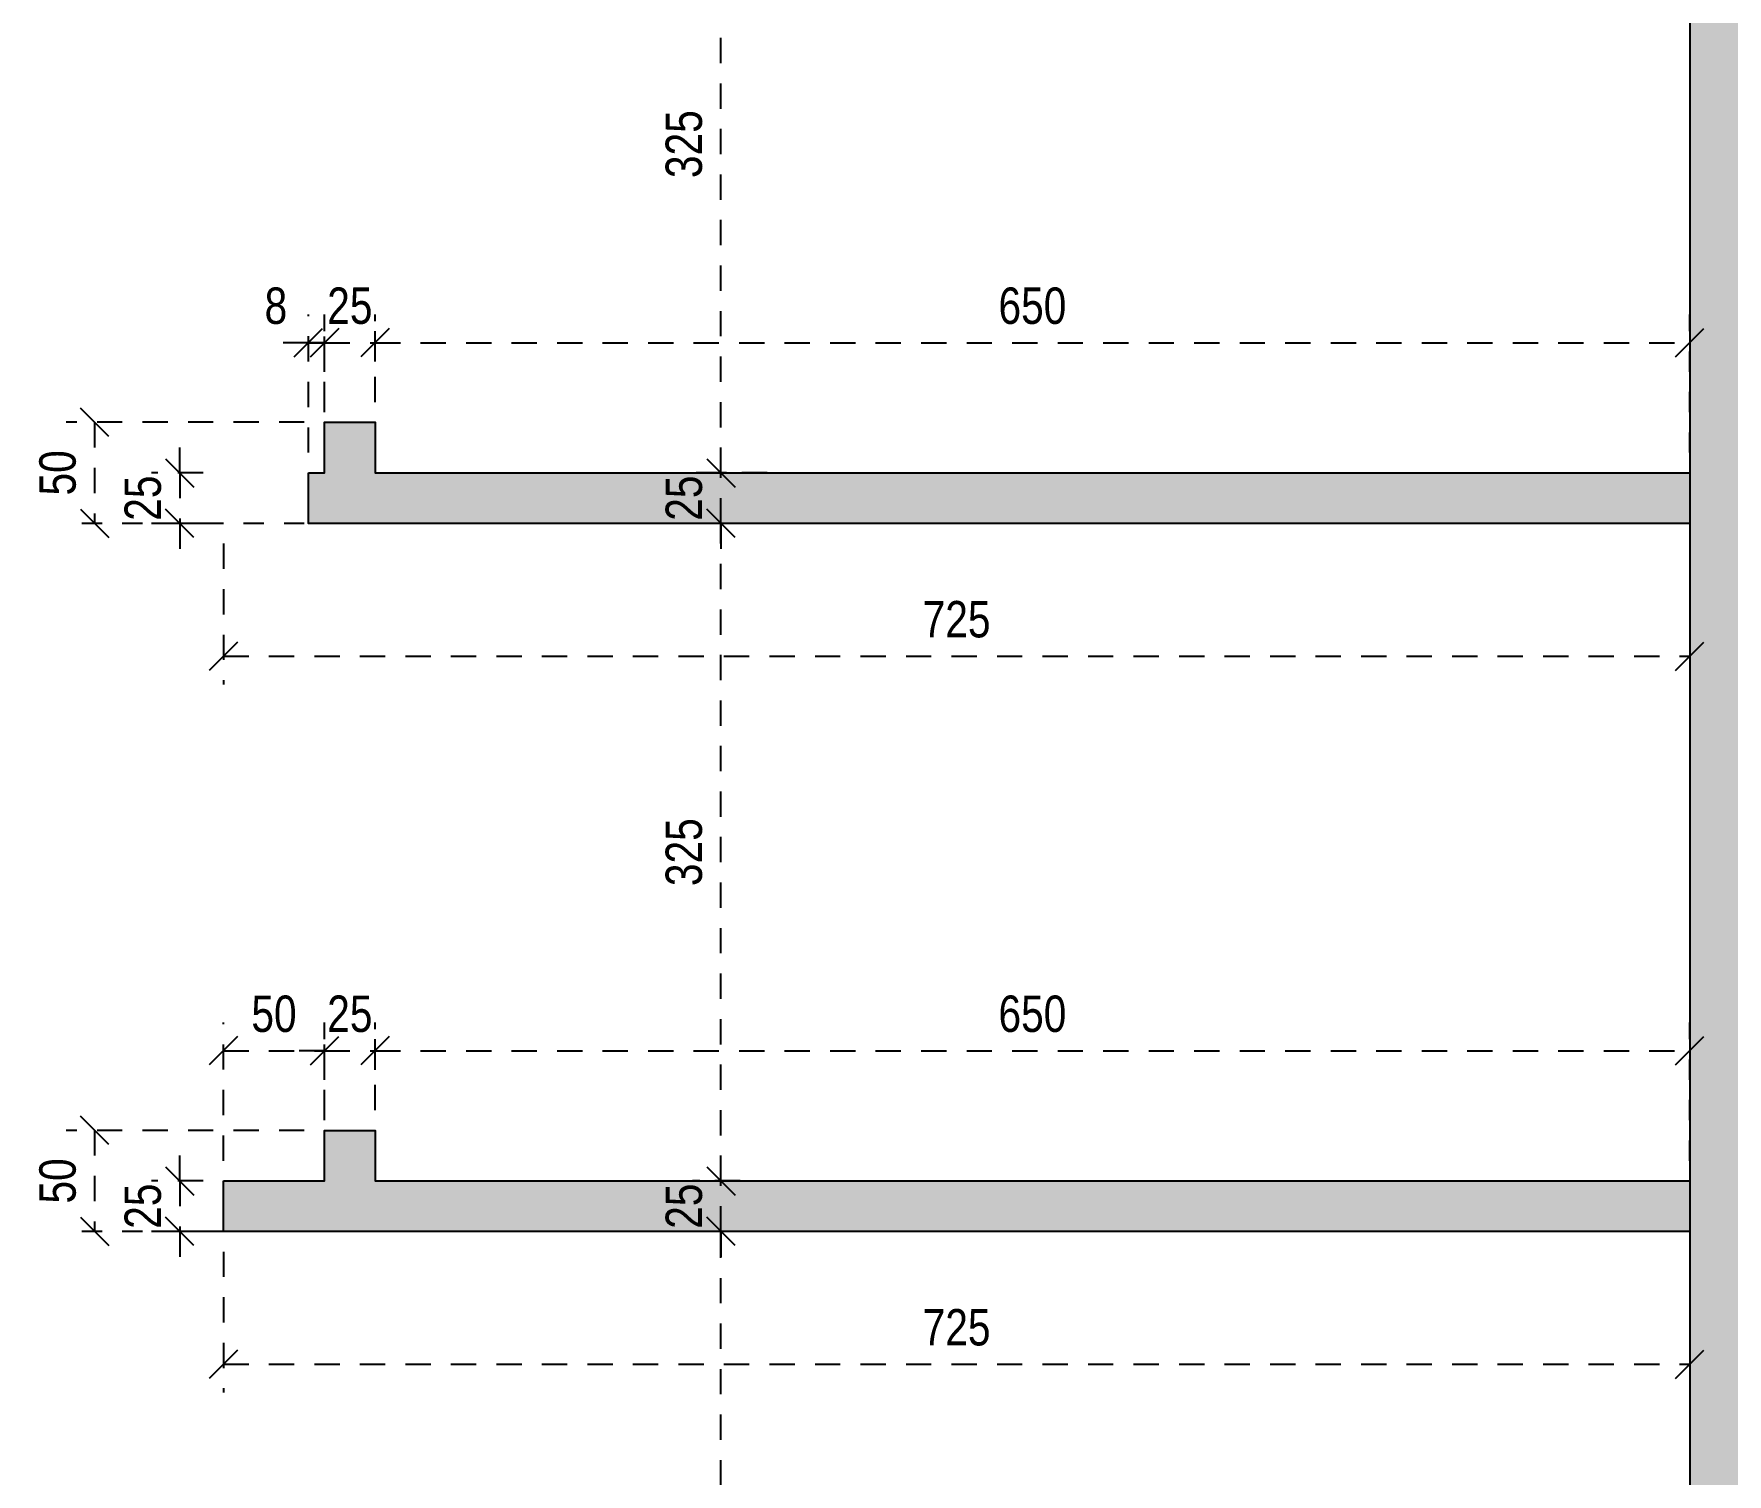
# Model space of a CAD drawing. Header units: millimetres. Extents: x -2171 to 1563, y -1758 to -1505.
# Drawn here: x 947.32 to 955.69, y -1619.49 to -1612.37 of the extents above; entities that cross this region are included whole.
import ezdxf

# ---------------------------------------------------------------- set-up
doc = ezdxf.new("R2010")
doc.units = ezdxf.units.MM
doc.header["$PDMODE"] = 32
for name, pattern in [('DASHED2', [0.375, 0.25, -0.125]), ('HIDDEN', [0.375, 0.25, -0.125]), ('HIDDEN2', [0.1875, 0.125, -0.0625])]:
    doc.linetypes.add(name, pattern=pattern)
doc.layers.get('Defpoints').update_dxf_attribs({"color": 6})
for name, color, linetype in [('AM_5', 7, 'Continuous'), ('Sect_Fill', 7, 'Continuous'), ('Sect_Line_Bold', 7, 'Continuous')]:
    doc.layers.add(name, color=color, linetype=linetype)
doc.styles.add('1-100', font='arial.ttf', dxfattribs={"width": 0.8})
doc.dimstyles.new('Copy of 1-100', dxfattribs={"dimtxt": 0.18, "dimasz": 0.14, "dimexe": 0.14, "dimexo": 0.1, "dimgap": 0.09, "dimtad": 1, "dimdec": 0, "dimlfac": 100, "dimrnd": 5, "dimzin": 5, "dimdsep": 46, "dimtxsty": '1-100', "dimblk": 'OBLIQUE', "dimcen": 0.09, "dimclrd": 1, "dimclre": 1, "dimclrt": 2, "dimadec": 0, "dimazin": 0, "dimtfac": 1, "dimtdec": 0, "dimtix": 1, "dimtmove": 2, "dimatfit": 3, "dimfxl": 5, "dimfxlon": 1, "dimtolj": 1, "dimtzin": 5, "dimarcsym": 0})

# ---------------------------------------------------------------- blocks, each defined once
blk = doc.blocks.new('_Oblique')
at = {"color": 0, "linetype": 'ByBlock', "lineweight": -2}
blk.add_line((-0.5, -0.5), (0.5, 0.5), dxfattribs=at)
blk = doc.blocks.new('*D938')
at = {"layer": 'AM_5', "color": 1, "linetype": 'HIDDEN', "lineweight": -2, "ltscale": 0.5, "transparency": 16777216}
blk.add_line((948.2573, -1618.3939), (948.2573, -1619.0905), dxfattribs=at)
at = {"layer": 'AM_5', "color": 1, "linetype": 'HIDDEN2', "lineweight": -2, "ltscale": 0.5, "transparency": 16777216}
blk.add_line((955.5072, -1618.3939), (955.5072, -1619.0905), dxfattribs=at)
at = {"layer": 'AM_5', "color": 1, "linetype": 'DASHED2', "lineweight": -2, "ltscale": 0.5, "transparency": 16777216}
blk.add_line((948.2573, -1618.9505), (955.5072, -1618.9505), dxfattribs=at)
at = {"layer": 'Defpoints', "color": 0, "ltscale": 0.5, "transparency": 16777216}
for p in [(948.2573, -1618.2939), (955.5072, -1618.2939), (955.5072, -1618.9505)]:
    blk.add_point(p, dxfattribs=at)
at = {"layer": 'AM_5', "color": 1, "lineweight": -2, "ltscale": 0.5, "transparency": 16777216, "xscale": 0.14, "yscale": 0.14, "zscale": 0.14, "rotation": 180}
blk.add_blockref('_Oblique', (948.2573, -1618.9505), dxfattribs=at)
at = {"layer": 'AM_5', "color": 1, "lineweight": -2, "ltscale": 0.5, "transparency": 16777216, "xscale": 0.14, "yscale": 0.14, "zscale": 0.14}
blk.add_blockref('_Oblique', (955.5072, -1618.9505), dxfattribs=at)
at = {"layer": 'AM_5', "color": 2, "ltscale": 0.5, "transparency": 16777216, "insert": (951.8823, -1618.7686), "char_height": 0.18, "attachment_point": 5, "style": '1-100'}
blk.add_mtext('\\A1;725', dxfattribs=at)
blk = doc.blocks.new('*D943')
at = {"layer": 'AM_5', "color": 1, "linetype": 'HIDDEN', "lineweight": -2, "ltscale": 0.5, "transparency": 16777216}
blk.add_line((948.2573, -1617.9439), (948.2573, -1617.2607), dxfattribs=at)
at = {"layer": 'AM_5', "color": 1, "linetype": 'HIDDEN2', "lineweight": -2, "ltscale": 0.5, "transparency": 16777216}
blk.add_line((948.7573, -1617.9441), (948.7573, -1617.2607), dxfattribs=at)
at = {"layer": 'AM_5', "color": 1, "linetype": 'DASHED2', "lineweight": -2, "ltscale": 0.5, "transparency": 16777216}
blk.add_line((948.2573, -1617.4007), (948.7573, -1617.4007), dxfattribs=at)
at = {"layer": 'Defpoints', "color": 0, "ltscale": 0.5, "transparency": 16777216}
for p in [(948.7573, -1617.4007), (948.2573, -1618.0439), (948.7573, -1618.0441)]:
    blk.add_point(p, dxfattribs=at)
at = {"layer": 'AM_5', "color": 1, "lineweight": -2, "ltscale": 0.5, "transparency": 16777216, "xscale": 0.14, "yscale": 0.14, "zscale": 0.14, "rotation": 180}
blk.add_blockref('_Oblique', (948.2573, -1617.4007), dxfattribs=at)
at = {"layer": 'AM_5', "color": 1, "lineweight": -2, "ltscale": 0.5, "transparency": 16777216, "xscale": 0.14, "yscale": 0.14, "zscale": 0.14}
blk.add_blockref('_Oblique', (948.7573, -1617.4007), dxfattribs=at)
at = {"layer": 'AM_5', "color": 2, "ltscale": 0.5, "transparency": 16777216, "insert": (948.5073, -1617.2188), "char_height": 0.18, "attachment_point": 5, "style": '1-100'}
blk.add_mtext('\\A1;50', dxfattribs=at)
blk = doc.blocks.new('*D944')
at = {"layer": 'AM_5', "color": 1, "linetype": 'HIDDEN', "lineweight": -2, "ltscale": 0.5, "transparency": 16777216}
blk.add_line((948.7573, -1617.9441), (948.7573, -1617.2607), dxfattribs=at)
at = {"layer": 'AM_5', "color": 1, "linetype": 'HIDDEN2', "lineweight": -2, "ltscale": 0.5, "transparency": 16777216}
blk.add_line((949.0072, -1617.6941), (949.0072, -1617.2607), dxfattribs=at)
at = {"layer": 'AM_5', "color": 1, "linetype": 'DASHED2', "lineweight": -2, "ltscale": 0.5, "transparency": 16777216}
for p, q in [((948.7573, -1617.4007), (948.6173, -1617.4007)), ((948.7573, -1617.4007), (949.0072, -1617.4007)), ((949.0072, -1617.4007), (949.1472, -1617.4007))]:
    blk.add_line(p, q, dxfattribs=at)
at = {"layer": 'Defpoints', "color": 0, "ltscale": 0.5, "transparency": 16777216}
for p in [(949.0072, -1617.4007), (949.0072, -1617.7941), (948.7573, -1618.0441)]:
    blk.add_point(p, dxfattribs=at)
at = {"layer": 'AM_5', "color": 1, "lineweight": -2, "ltscale": 0.5, "transparency": 16777216, "xscale": 0.14, "yscale": 0.14, "zscale": 0.14}
blk.add_blockref('_Oblique', (948.7573, -1617.4007), dxfattribs=at)
at = {"layer": 'AM_5', "color": 1, "lineweight": -2, "ltscale": 0.5, "transparency": 16777216, "xscale": 0.14, "yscale": 0.14, "zscale": 0.14, "rotation": 180}
blk.add_blockref('_Oblique', (949.0072, -1617.4007), dxfattribs=at)
at = {"layer": 'AM_5', "color": 2, "ltscale": 0.5, "transparency": 16777216, "insert": (948.8823, -1617.2188), "char_height": 0.18, "attachment_point": 5, "style": '1-100'}
blk.add_mtext('\\A1;25', dxfattribs=at)
blk = doc.blocks.new('*D945')
at = {"layer": 'AM_5', "color": 1, "linetype": 'HIDDEN', "lineweight": -2, "ltscale": 0.5, "transparency": 16777216}
blk.add_line((949.0072, -1617.6941), (949.0072, -1617.2607), dxfattribs=at)
at = {"layer": 'AM_5', "color": 1, "linetype": 'HIDDEN2', "lineweight": -2, "ltscale": 0.5, "transparency": 16777216}
blk.add_line((955.5072, -1617.9439), (955.5072, -1617.2607), dxfattribs=at)
at = {"layer": 'AM_5', "color": 1, "linetype": 'DASHED2', "lineweight": -2, "ltscale": 0.5, "transparency": 16777216}
blk.add_line((949.0072, -1617.4007), (955.5072, -1617.4007), dxfattribs=at)
at = {"layer": 'Defpoints', "color": 0, "ltscale": 0.5, "transparency": 16777216}
for p in [(955.5072, -1617.4007), (949.0072, -1617.7941), (955.5072, -1618.0439)]:
    blk.add_point(p, dxfattribs=at)
at = {"layer": 'AM_5', "color": 1, "lineweight": -2, "ltscale": 0.5, "transparency": 16777216, "xscale": 0.14, "yscale": 0.14, "zscale": 0.14, "rotation": 180}
blk.add_blockref('_Oblique', (949.0072, -1617.4007), dxfattribs=at)
at = {"layer": 'AM_5', "color": 1, "lineweight": -2, "ltscale": 0.5, "transparency": 16777216, "xscale": 0.14, "yscale": 0.14, "zscale": 0.14}
blk.add_blockref('_Oblique', (955.5072, -1617.4007), dxfattribs=at)
at = {"layer": 'AM_5', "color": 2, "ltscale": 0.5, "transparency": 16777216, "insert": (952.2572, -1617.2188), "char_height": 0.18, "attachment_point": 5, "style": '1-100'}
blk.add_mtext('\\A1;650', dxfattribs=at)
blk = doc.blocks.new('*D946')
at = {"layer": 'AM_5', "color": 1, "linetype": 'HIDDEN', "lineweight": -2, "ltscale": 0.5, "transparency": 16777216}
blk.add_line((948.6573, -1617.7941), (947.48, -1617.7941), dxfattribs=at)
at = {"layer": 'AM_5', "color": 1, "linetype": 'DASHED2', "lineweight": -2, "ltscale": 0.5, "transparency": 16777216}
blk.add_line((947.62, -1617.7941), (947.62, -1618.2939), dxfattribs=at)
at = {"layer": 'AM_5', "color": 1, "linetype": 'HIDDEN2', "lineweight": -2, "ltscale": 0.5, "transparency": 16777216}
blk.add_line((948.6573, -1618.2939), (947.48, -1618.2939), dxfattribs=at)
at = {"layer": 'Defpoints', "color": 0, "ltscale": 0.5, "transparency": 16777216}
for p in [(948.7573, -1617.7941), (947.62, -1618.2939), (948.7573, -1618.2939)]:
    blk.add_point(p, dxfattribs=at)
at = {"layer": 'AM_5', "color": 1, "lineweight": -2, "ltscale": 0.5, "transparency": 16777216, "xscale": 0.14, "yscale": 0.14, "zscale": 0.14}
for p, rotation in [((947.62, -1617.7941), 90), ((947.62, -1618.2939), 270)]:
    blk.add_blockref('_Oblique', p, dxfattribs=dict(at, rotation=rotation))
at = {"layer": 'AM_5', "color": 2, "ltscale": 0.5, "transparency": 16777216, "insert": (947.4381, -1618.044), "char_height": 0.18, "attachment_point": 5, "rotation": 90, "style": '1-100'}
blk.add_mtext('\\A1;50', dxfattribs=at)
blk = doc.blocks.new('*D947')
at = {"layer": 'AM_5', "color": 1, "linetype": 'DASHED2', "lineweight": -2, "ltscale": 0.5, "transparency": 16777216}
for p, q in [((948.0415, -1618.0439), (948.0415, -1617.9039)), ((948.0415, -1618.0439), (948.0415, -1618.2939)), ((948.0415, -1618.2939), (948.0415, -1618.4339))]:
    blk.add_line(p, q, dxfattribs=at)
at = {"layer": 'AM_5', "color": 1, "linetype": 'HIDDEN', "lineweight": -2, "ltscale": 0.5, "transparency": 16777216}
blk.add_line((948.1573, -1618.0439), (947.9015, -1618.0439), dxfattribs=at)
at = {"layer": 'AM_5', "color": 1, "linetype": 'HIDDEN2', "lineweight": -2, "ltscale": 0.5, "transparency": 16777216}
blk.add_line((948.1573, -1618.2939), (947.9015, -1618.2939), dxfattribs=at)
at = {"layer": 'Defpoints', "color": 0, "ltscale": 0.5, "transparency": 16777216}
for p in [(948.2573, -1618.0439), (948.0415, -1618.2939), (948.2573, -1618.2939)]:
    blk.add_point(p, dxfattribs=at)
at = {"layer": 'AM_5', "color": 1, "lineweight": -2, "ltscale": 0.5, "transparency": 16777216, "xscale": 0.14, "yscale": 0.14, "zscale": 0.14}
for p, rotation in [((948.0415, -1618.0439), 270), ((948.0415, -1618.2939), 90)]:
    blk.add_blockref('_Oblique', p, dxfattribs=dict(at, rotation=rotation))
at = {"layer": 'AM_5', "color": 2, "ltscale": 0.5, "transparency": 16777216, "insert": (947.8596, -1618.1689), "char_height": 0.18, "attachment_point": 5, "rotation": 90, "style": '1-100'}
blk.add_mtext('\\A1;25', dxfattribs=at)
blk = doc.blocks.new('*D949')
at = {"layer": 'AM_5', "color": 1, "linetype": 'HIDDEN', "lineweight": -2, "ltscale": 0.5, "transparency": 16777216}
blk.add_line((948.2573, -1614.8939), (948.2573, -1615.5905), dxfattribs=at)
at = {"layer": 'AM_5', "color": 1, "linetype": 'HIDDEN2', "lineweight": -2, "ltscale": 0.5, "transparency": 16777216}
blk.add_line((955.5072, -1614.8939), (955.5072, -1615.5905), dxfattribs=at)
at = {"layer": 'AM_5', "color": 1, "linetype": 'DASHED2', "lineweight": -2, "ltscale": 0.5, "transparency": 16777216}
blk.add_line((948.2573, -1615.4505), (955.5072, -1615.4505), dxfattribs=at)
at = {"layer": 'Defpoints', "color": 0, "ltscale": 0.5, "transparency": 16777216}
for p in [(948.2573, -1614.7939), (955.5072, -1614.7939), (955.5072, -1615.4505)]:
    blk.add_point(p, dxfattribs=at)
at = {"layer": 'AM_5', "color": 1, "lineweight": -2, "ltscale": 0.5, "transparency": 16777216, "xscale": 0.14, "yscale": 0.14, "zscale": 0.14, "rotation": 180}
blk.add_blockref('_Oblique', (948.2573, -1615.4505), dxfattribs=at)
at = {"layer": 'AM_5', "color": 1, "lineweight": -2, "ltscale": 0.5, "transparency": 16777216, "xscale": 0.14, "yscale": 0.14, "zscale": 0.14}
blk.add_blockref('_Oblique', (955.5072, -1615.4505), dxfattribs=at)
at = {"layer": 'AM_5', "color": 2, "ltscale": 0.5, "transparency": 16777216, "insert": (951.8823, -1615.2686), "char_height": 0.18, "attachment_point": 5, "style": '1-100'}
blk.add_mtext('\\A1;725', dxfattribs=at)
blk = doc.blocks.new('*D950')
at = {"layer": 'AM_5', "color": 1, "linetype": 'HIDDEN', "lineweight": -2, "ltscale": 0.5, "transparency": 16777216}
blk.add_line((948.6773, -1614.4439), (948.6773, -1613.7607), dxfattribs=at)
at = {"layer": 'AM_5', "color": 1, "linetype": 'HIDDEN2', "lineweight": -2, "ltscale": 0.5, "transparency": 16777216}
blk.add_line((948.7573, -1614.4441), (948.7573, -1613.7607), dxfattribs=at)
at = {"layer": 'AM_5', "color": 1, "linetype": 'DASHED2', "lineweight": -2, "ltscale": 0.5, "transparency": 16777216}
for p, q in [((948.6773, -1613.9007), (948.5373, -1613.9007)), ((948.6773, -1613.9007), (948.7573, -1613.9007)), ((948.7573, -1613.9007), (948.8973, -1613.9007))]:
    blk.add_line(p, q, dxfattribs=at)
at = {"layer": 'Defpoints', "color": 0, "ltscale": 0.5, "transparency": 16777216}
for p in [(948.7573, -1613.9007), (948.6773, -1614.5439), (948.7573, -1614.5441)]:
    blk.add_point(p, dxfattribs=at)
at = {"layer": 'AM_5', "color": 1, "lineweight": -2, "ltscale": 0.5, "transparency": 16777216, "xscale": 0.14, "yscale": 0.14, "zscale": 0.14}
blk.add_blockref('_Oblique', (948.6773, -1613.9007), dxfattribs=at)
at = {"layer": 'AM_5', "color": 1, "lineweight": -2, "ltscale": 0.5, "transparency": 16777216, "xscale": 0.14, "yscale": 0.14, "zscale": 0.14, "rotation": 180}
blk.add_blockref('_Oblique', (948.7573, -1613.9007), dxfattribs=at)
at = {"layer": 'AM_5', "color": 2, "ltscale": 0.5, "transparency": 16777216, "insert": (948.5167, -1613.7188), "char_height": 0.18, "attachment_point": 5, "style": '1-100'}
blk.add_mtext('\\A1;8', dxfattribs=at)
blk = doc.blocks.new('*D951')
at = {"layer": 'AM_5', "color": 1, "linetype": 'HIDDEN', "lineweight": -2, "ltscale": 0.5, "transparency": 16777216}
blk.add_line((948.7573, -1614.4441), (948.7573, -1613.7607), dxfattribs=at)
at = {"layer": 'AM_5', "color": 1, "linetype": 'HIDDEN2', "lineweight": -2, "ltscale": 0.5, "transparency": 16777216}
blk.add_line((949.0072, -1614.1941), (949.0072, -1613.7607), dxfattribs=at)
at = {"layer": 'AM_5', "color": 1, "linetype": 'DASHED2', "lineweight": -2, "ltscale": 0.5, "transparency": 16777216}
for p, q in [((948.7573, -1613.9007), (948.6173, -1613.9007)), ((948.7573, -1613.9007), (949.0072, -1613.9007)), ((949.0072, -1613.9007), (949.1472, -1613.9007))]:
    blk.add_line(p, q, dxfattribs=at)
at = {"layer": 'Defpoints', "color": 0, "ltscale": 0.5, "transparency": 16777216}
for p in [(949.0072, -1613.9007), (949.0072, -1614.2941), (948.7573, -1614.5441)]:
    blk.add_point(p, dxfattribs=at)
at = {"layer": 'AM_5', "color": 1, "lineweight": -2, "ltscale": 0.5, "transparency": 16777216, "xscale": 0.14, "yscale": 0.14, "zscale": 0.14}
blk.add_blockref('_Oblique', (948.7573, -1613.9007), dxfattribs=at)
at = {"layer": 'AM_5', "color": 1, "lineweight": -2, "ltscale": 0.5, "transparency": 16777216, "xscale": 0.14, "yscale": 0.14, "zscale": 0.14, "rotation": 180}
blk.add_blockref('_Oblique', (949.0072, -1613.9007), dxfattribs=at)
at = {"layer": 'AM_5', "color": 2, "ltscale": 0.5, "transparency": 16777216, "insert": (948.8823, -1613.7188), "char_height": 0.18, "attachment_point": 5, "style": '1-100'}
blk.add_mtext('\\A1;25', dxfattribs=at)
blk = doc.blocks.new('*D952')
at = {"layer": 'AM_5', "color": 1, "linetype": 'HIDDEN', "lineweight": -2, "ltscale": 0.5, "transparency": 16777216}
blk.add_line((949.0072, -1614.1941), (949.0072, -1613.7607), dxfattribs=at)
at = {"layer": 'AM_5', "color": 1, "linetype": 'HIDDEN2', "lineweight": -2, "ltscale": 0.5, "transparency": 16777216}
blk.add_line((955.5072, -1614.4439), (955.5072, -1613.7607), dxfattribs=at)
at = {"layer": 'AM_5', "color": 1, "linetype": 'DASHED2', "lineweight": -2, "ltscale": 0.5, "transparency": 16777216}
blk.add_line((949.0072, -1613.9007), (955.5072, -1613.9007), dxfattribs=at)
at = {"layer": 'Defpoints', "color": 0, "ltscale": 0.5, "transparency": 16777216}
for p in [(955.5072, -1613.9007), (949.0072, -1614.2941), (955.5072, -1614.5439)]:
    blk.add_point(p, dxfattribs=at)
at = {"layer": 'AM_5', "color": 1, "lineweight": -2, "ltscale": 0.5, "transparency": 16777216, "xscale": 0.14, "yscale": 0.14, "zscale": 0.14, "rotation": 180}
blk.add_blockref('_Oblique', (949.0072, -1613.9007), dxfattribs=at)
at = {"layer": 'AM_5', "color": 1, "lineweight": -2, "ltscale": 0.5, "transparency": 16777216, "xscale": 0.14, "yscale": 0.14, "zscale": 0.14}
blk.add_blockref('_Oblique', (955.5072, -1613.9007), dxfattribs=at)
at = {"layer": 'AM_5', "color": 2, "ltscale": 0.5, "transparency": 16777216, "insert": (952.2572, -1613.7188), "char_height": 0.18, "attachment_point": 5, "style": '1-100'}
blk.add_mtext('\\A1;650', dxfattribs=at)
blk = doc.blocks.new('*D953')
at = {"layer": 'AM_5', "color": 1, "linetype": 'HIDDEN', "lineweight": -2, "ltscale": 0.5, "transparency": 16777216}
blk.add_line((948.6573, -1614.2941), (947.48, -1614.2941), dxfattribs=at)
at = {"layer": 'AM_5', "color": 1, "linetype": 'DASHED2', "lineweight": -2, "ltscale": 0.5, "transparency": 16777216}
blk.add_line((947.62, -1614.2941), (947.62, -1614.7939), dxfattribs=at)
at = {"layer": 'AM_5', "color": 1, "linetype": 'HIDDEN2', "lineweight": -2, "ltscale": 0.5, "transparency": 16777216}
blk.add_line((948.6573, -1614.7939), (947.48, -1614.7939), dxfattribs=at)
at = {"layer": 'Defpoints', "color": 0, "ltscale": 0.5, "transparency": 16777216}
for p in [(948.7573, -1614.2941), (947.62, -1614.7939), (948.7573, -1614.7939)]:
    blk.add_point(p, dxfattribs=at)
at = {"layer": 'AM_5', "color": 1, "lineweight": -2, "ltscale": 0.5, "transparency": 16777216, "xscale": 0.14, "yscale": 0.14, "zscale": 0.14}
for p, rotation in [((947.62, -1614.2941), 90), ((947.62, -1614.7939), 270)]:
    blk.add_blockref('_Oblique', p, dxfattribs=dict(at, rotation=rotation))
at = {"layer": 'AM_5', "color": 2, "ltscale": 0.5, "transparency": 16777216, "insert": (947.4381, -1614.544), "char_height": 0.18, "attachment_point": 5, "rotation": 90, "style": '1-100'}
blk.add_mtext('\\A1;50', dxfattribs=at)
blk = doc.blocks.new('*D948')
at = {"layer": 'AM_5', "color": 1, "linetype": 'DASHED2', "lineweight": -2, "ltscale": 0.5, "transparency": 16777216}
for p, q in [((948.0415, -1614.5439), (948.0415, -1614.4039)), ((948.0415, -1614.5439), (948.0415, -1614.7939)), ((948.0415, -1614.7939), (948.0415, -1614.9339))]:
    blk.add_line(p, q, dxfattribs=at)
at = {"layer": 'AM_5', "color": 1, "linetype": 'HIDDEN', "lineweight": -2, "ltscale": 0.5, "transparency": 16777216}
blk.add_line((948.1573, -1614.5439), (947.9015, -1614.5439), dxfattribs=at)
at = {"layer": 'AM_5', "color": 1, "linetype": 'HIDDEN2', "lineweight": -2, "ltscale": 0.5, "transparency": 16777216}
blk.add_line((948.1573, -1614.7939), (947.9015, -1614.7939), dxfattribs=at)
at = {"layer": 'Defpoints', "color": 0, "ltscale": 0.5, "transparency": 16777216}
for p in [(948.2573, -1614.5439), (948.0415, -1614.7939), (948.2573, -1614.7939)]:
    blk.add_point(p, dxfattribs=at)
at = {"layer": 'AM_5', "color": 1, "lineweight": -2, "ltscale": 0.5, "transparency": 16777216, "xscale": 0.14, "yscale": 0.14, "zscale": 0.14}
for p, rotation in [((948.0415, -1614.5439), 270), ((948.0415, -1614.7939), 90)]:
    blk.add_blockref('_Oblique', p, dxfattribs=dict(at, rotation=rotation))
at = {"layer": 'AM_5', "color": 2, "ltscale": 0.5, "transparency": 16777216, "insert": (947.8596, -1614.6689), "char_height": 0.18, "attachment_point": 5, "rotation": 90, "style": '1-100'}
blk.add_mtext('\\A1;25', dxfattribs=at)
blk = doc.blocks.new('*D996')
at = {"layer": 'AM_5', "color": 1, "linetype": 'HIDDEN2', "lineweight": -2, "ltscale": 0.5, "transparency": 16777216}
blk.add_line((950.8063, -1618.2939), (950.5768, -1618.2939), dxfattribs=at)
at = {"layer": 'AM_5', "color": 1, "linetype": 'DASHED2', "lineweight": -2, "ltscale": 0.5, "transparency": 16777216}
blk.add_line((950.7168, -1621.5739), (950.7168, -1618.2939), dxfattribs=at)
at = {"layer": 'AM_5', "color": 1, "linetype": 'HIDDEN', "lineweight": -2, "ltscale": 0.5, "transparency": 16777216}
blk.add_line((950.8167, -1621.5739), (950.5768, -1621.5739), dxfattribs=at)
at = {"layer": 'Defpoints', "color": 0, "ltscale": 0.5, "transparency": 16777216}
for p in [(950.7168, -1618.2939), (950.9063, -1618.2939), (950.9167, -1621.5739)]:
    blk.add_point(p, dxfattribs=at)
at = {"layer": 'AM_5', "color": 1, "lineweight": -2, "ltscale": 0.5, "transparency": 16777216, "xscale": 0.14, "yscale": 0.14, "zscale": 0.14}
for p, rotation in [((950.7168, -1618.2939), 90), ((950.7168, -1621.5739), 270)]:
    blk.add_blockref('_Oblique', p, dxfattribs=dict(at, rotation=rotation))
at = {"layer": 'AM_5', "color": 2, "ltscale": 0.5, "transparency": 16777216, "insert": (950.5348, -1619.9339), "char_height": 0.18, "attachment_point": 5, "rotation": 90, "style": '1-100'}
blk.add_mtext('\\A1;328', dxfattribs=at)
blk = doc.blocks.new('*D997')
at = {"layer": 'AM_5', "color": 1, "linetype": 'DASHED2', "lineweight": -2, "ltscale": 0.5, "transparency": 16777216}
for p, q in [((950.7168, -1618.0439), (950.7168, -1617.9039)), ((950.7168, -1618.2939), (950.7168, -1618.0439)), ((950.7168, -1618.2939), (950.7168, -1618.4339))]:
    blk.add_line(p, q, dxfattribs=at)
at = {"layer": 'AM_5', "color": 1, "linetype": 'HIDDEN2', "lineweight": -2, "ltscale": 0.5, "transparency": 16777216}
blk.add_line((950.8126, -1618.0439), (950.5768, -1618.0439), dxfattribs=at)
at = {"layer": 'AM_5', "color": 1, "linetype": 'HIDDEN', "lineweight": -2, "ltscale": 0.5, "transparency": 16777216}
blk.add_line((950.8063, -1618.2939), (950.5768, -1618.2939), dxfattribs=at)
at = {"layer": 'Defpoints', "color": 0, "ltscale": 0.5, "transparency": 16777216}
for p in [(950.7168, -1618.0439), (950.9126, -1618.0439), (950.9063, -1618.2939)]:
    blk.add_point(p, dxfattribs=at)
at = {"layer": 'AM_5', "color": 1, "lineweight": -2, "ltscale": 0.5, "transparency": 16777216, "xscale": 0.14, "yscale": 0.14, "zscale": 0.14}
for p, rotation in [((950.7168, -1618.0439), 270), ((950.7168, -1618.2939), 90)]:
    blk.add_blockref('_Oblique', p, dxfattribs=dict(at, rotation=rotation))
at = {"layer": 'AM_5', "color": 2, "ltscale": 0.5, "transparency": 16777216, "insert": (950.5349, -1618.1689), "char_height": 0.18, "attachment_point": 5, "rotation": 90, "style": '1-100'}
blk.add_mtext('\\A1;25', dxfattribs=at)
blk = doc.blocks.new('*D998')
at = {"layer": 'AM_5', "color": 1, "linetype": 'HIDDEN2', "lineweight": -2, "ltscale": 0.5, "transparency": 16777216}
blk.add_line((950.9391, -1614.7939), (950.5768, -1614.7939), dxfattribs=at)
at = {"layer": 'AM_5', "color": 1, "linetype": 'DASHED2', "lineweight": -2, "ltscale": 0.5, "transparency": 16777216}
blk.add_line((950.7168, -1618.0439), (950.7168, -1614.7939), dxfattribs=at)
at = {"layer": 'AM_5', "color": 1, "linetype": 'HIDDEN', "lineweight": -2, "ltscale": 0.5, "transparency": 16777216}
blk.add_line((950.8126, -1618.0439), (950.5768, -1618.0439), dxfattribs=at)
at = {"layer": 'Defpoints', "color": 0, "ltscale": 0.5, "transparency": 16777216}
for p in [(950.7168, -1614.7939), (951.0391, -1614.7939), (950.9126, -1618.0439)]:
    blk.add_point(p, dxfattribs=at)
at = {"layer": 'AM_5', "color": 1, "lineweight": -2, "ltscale": 0.5, "transparency": 16777216, "xscale": 0.14, "yscale": 0.14, "zscale": 0.14}
for p, rotation in [((950.7168, -1614.7939), 90), ((950.7168, -1618.0439), 270)]:
    blk.add_blockref('_Oblique', p, dxfattribs=dict(at, rotation=rotation))
at = {"layer": 'AM_5', "color": 2, "ltscale": 0.5, "transparency": 16777216, "insert": (950.5348, -1616.4189), "char_height": 0.18, "attachment_point": 5, "rotation": 90, "style": '1-100'}
blk.add_mtext('\\A1;325', dxfattribs=at)
blk = doc.blocks.new('*D999')
at = {"layer": 'AM_5', "color": 1, "linetype": 'DASHED2', "lineweight": -2, "ltscale": 0.5, "transparency": 16777216}
for p, q in [((950.7168, -1614.5439), (950.7168, -1614.4039)), ((950.7168, -1614.7939), (950.7168, -1614.5439)), ((950.7168, -1614.7939), (950.7168, -1614.9339))]:
    blk.add_line(p, q, dxfattribs=at)
at = {"layer": 'AM_5', "color": 1, "linetype": 'HIDDEN2', "lineweight": -2, "ltscale": 0.5, "transparency": 16777216}
blk.add_line((950.9455, -1614.5439), (950.5768, -1614.5439), dxfattribs=at)
at = {"layer": 'AM_5', "color": 1, "linetype": 'HIDDEN', "lineweight": -2, "ltscale": 0.5, "transparency": 16777216}
blk.add_line((950.9391, -1614.7939), (950.5768, -1614.7939), dxfattribs=at)
at = {"layer": 'Defpoints', "color": 0, "ltscale": 0.5, "transparency": 16777216}
for p in [(950.7168, -1614.5439), (951.0455, -1614.5439), (951.0391, -1614.7939)]:
    blk.add_point(p, dxfattribs=at)
at = {"layer": 'AM_5', "color": 1, "lineweight": -2, "ltscale": 0.5, "transparency": 16777216, "xscale": 0.14, "yscale": 0.14, "zscale": 0.14}
for p, rotation in [((950.7168, -1614.5439), 270), ((950.7168, -1614.7939), 90)]:
    blk.add_blockref('_Oblique', p, dxfattribs=dict(at, rotation=rotation))
at = {"layer": 'AM_5', "color": 2, "ltscale": 0.5, "transparency": 16777216, "insert": (950.5349, -1614.6689), "char_height": 0.18, "attachment_point": 5, "rotation": 90, "style": '1-100'}
blk.add_mtext('\\A1;25', dxfattribs=at)
blk = doc.blocks.new('*D1000')
at = {"layer": 'AM_5', "color": 1, "linetype": 'HIDDEN2', "lineweight": -2, "ltscale": 0.5, "transparency": 16777216}
blk.add_line((950.9327, -1611.2939), (950.5768, -1611.2939), dxfattribs=at)
at = {"layer": 'AM_5', "color": 1, "linetype": 'DASHED2', "lineweight": -2, "ltscale": 0.5, "transparency": 16777216}
blk.add_line((950.7168, -1614.5439), (950.7168, -1611.2939), dxfattribs=at)
at = {"layer": 'AM_5', "color": 1, "linetype": 'HIDDEN', "lineweight": -2, "ltscale": 0.5, "transparency": 16777216}
blk.add_line((950.9455, -1614.5439), (950.5768, -1614.5439), dxfattribs=at)
at = {"layer": 'Defpoints', "color": 0, "ltscale": 0.5, "transparency": 16777216}
for p in [(950.7168, -1611.2939), (951.0327, -1611.2939), (951.0455, -1614.5439)]:
    blk.add_point(p, dxfattribs=at)
at = {"layer": 'AM_5', "color": 1, "lineweight": -2, "ltscale": 0.5, "transparency": 16777216, "xscale": 0.14, "yscale": 0.14, "zscale": 0.14}
for p, rotation in [((950.7168, -1611.2939), 90), ((950.7168, -1614.5439), 270)]:
    blk.add_blockref('_Oblique', p, dxfattribs=dict(at, rotation=rotation))
at = {"layer": 'AM_5', "color": 2, "ltscale": 0.5, "transparency": 16777216, "insert": (950.5348, -1612.9189), "char_height": 0.18, "attachment_point": 5, "rotation": 90, "style": '1-100'}
blk.add_mtext('\\A1;325', dxfattribs=at)
blk = doc.blocks.new('*D2194')
at = {"layer": 'AM_5', "color": 1, "linetype": 'HIDDEN2', "lineweight": -2, "ltscale": 0.5, "transparency": 16777216}
blk.add_line((955.5072, -1611.1052), (955.5072, -1605.9652), dxfattribs=at)
at = {"layer": 'AM_5', "color": 1, "linetype": 'HIDDEN', "lineweight": -2, "ltscale": 0.5, "transparency": 16777216}
blk.add_line((965.5572, -1606.3466), (965.5572, -1605.9652), dxfattribs=at)
at = {"layer": 'AM_5', "color": 1, "linetype": 'DASHED2', "lineweight": -2, "ltscale": 0.5, "transparency": 16777216}
blk.add_line((965.5572, -1606.1052), (955.5072, -1606.1052), dxfattribs=at)
at = {"layer": 'Defpoints', "color": 0, "ltscale": 0.5, "transparency": 16777216}
for p in [(955.5072, -1606.1052), (965.5572, -1606.4466), (955.5072, -1618.5183)]:
    blk.add_point(p, dxfattribs=at)
at = {"layer": 'AM_5', "color": 1, "lineweight": -2, "ltscale": 0.5, "transparency": 16777216, "xscale": 0.14, "yscale": 0.14, "zscale": 0.14, "rotation": 180}
blk.add_blockref('_Oblique', (955.5072, -1606.1052), dxfattribs=at)
at = {"layer": 'AM_5', "color": 1, "lineweight": -2, "ltscale": 0.5, "transparency": 16777216, "xscale": 0.14, "yscale": 0.14, "zscale": 0.14}
blk.add_blockref('_Oblique', (965.5572, -1606.1052), dxfattribs=at)
at = {"layer": 'AM_5', "color": 2, "ltscale": 0.5, "transparency": 16777216, "insert": (960.5322, -1605.9233), "char_height": 0.18, "attachment_point": 5, "style": '1-100'}
blk.add_mtext('\\A1;1005', dxfattribs=at)

msp = doc.modelspace()

# ---------------------------------------------------------------- hatches: boundary and pattern name
at = {"layer": 'Sect_Fill', "ltscale": 0.5, "transparency": 33554572}
h = msp.add_hatch(color=7, dxfattribs=at)
h.dxf.hatch_style = 1
h.paths.add_polyline_path([(963.5572, -1596.2639), (963.5572, -1628.9139), (965.5572, -1628.9139), (965.5572, -1596.2639)], flags=16)
h.paths.add_polyline_path([(966.0072, -1629.6139), (966.0072, -1628.9139), (965.8572, -1628.9139), (965.8572, -1596.0639), (963.3072, -1596.0639), (963.3072, -1627.3639), (955.8073, -1627.3639), (955.8073, -1597.2639), (955.5072, -1597.2639), (955.5072, -1628.1639), (963.1572, -1628.1639), (963.1572, -1629.6139)])
at = {"layer": 'Sect_Fill'}
for points in [[(948.6773, -1614.5439), (948.7573, -1614.5441), (948.7573, -1614.2941), (949.0072, -1614.2941), (949.0072, -1614.5439), (955.5072, -1614.5439), (955.5072, -1614.7939), (948.6773, -1614.7939)], [(948.2573, -1618.0439), (948.7573, -1618.0441), (948.7573, -1617.7941), (949.0072, -1617.7941), (949.0072, -1618.0439), (955.5072, -1618.0439), (955.5072, -1618.2939), (948.2573, -1618.2939)]]:
    msp.add_hatch(color=253, dxfattribs=at).paths.add_polyline_path(points)

# ---------------------------------------------------------------- linework, layer by layer
at = {"layer": 'Sect_Line_Bold', "color": 94}
msp.add_lwpolyline([(966.0072, -1629.6139), (966.0072, -1628.9139), (965.8572, -1628.9139), (965.8572, -1596.0639), (963.3072, -1596.0639), (963.3072, -1627.3639), (955.8073, -1627.3639), (955.8073, -1597.2639), (955.5072, -1597.2639), (955.5072, -1628.1639), (963.1572, -1628.1639), (963.1572, -1629.6139), (966.0072, -1629.6139)], dxfattribs=at)
at = {"layer": 'Sect_Line_Bold', "color": 94, "ltscale": 0.5}
for points in [[(948.6773, -1614.5439), (948.7573, -1614.5441), (948.7573, -1614.2941), (949.0072, -1614.2941), (949.0072, -1614.5439), (955.5072, -1614.5439), (955.5072, -1614.7939), (948.6773, -1614.7939)], [(948.2573, -1618.0439), (948.7573, -1618.0441), (948.7573, -1617.7941), (949.0072, -1617.7941), (949.0072, -1618.0439), (955.5072, -1618.0439), (955.5072, -1618.2939), (948.2573, -1618.2939)]]:
    msp.add_lwpolyline(points, close=True, dxfattribs=at)

# ---------------------------------------------------------------- dimensions: what is measured, and where the dimension line sits
at = {"layer": 'AM_5', "color": 1, "ltscale": 0.5}
for base, p1, p2, picture, middle in [((955.5072, -1606.1052), (965.5572, -1606.4466), (955.5072, -1618.5183), '*D2194', (960.5322, -1605.9233)), ((955.5072, -1615.4505), (948.2573, -1614.7939), (955.5072, -1614.7939), '*D949', (951.8823, -1615.2686)), ((955.5072, -1618.9505), (948.2573, -1618.2939), (955.5072, -1618.2939), '*D938', (951.8823, -1618.7686))]:
    dim = msp.add_linear_dim(base=base, p1=p1, p2=p2, dimstyle='Copy of 1-100', dxfattribs=at)
    dim.commit()
    dim.dimension.update_dxf_attribs({"geometry": picture, "text_midpoint": middle})
at = {"layer": 'AM_5', "color": 7, "ltscale": 0.5}
for base, p1, p2, picture, middle in [((950.7168, -1611.2939), (951.0455, -1614.5439), (951.0327, -1611.2939), '*D1000', (950.5348, -1612.9189)), ((950.7168, -1614.5439), (951.0391, -1614.7939), (951.0455, -1614.5439), '*D999', (950.5349, -1614.6689)), ((950.7168, -1614.7939), (950.9126, -1618.0439), (951.0391, -1614.7939), '*D998', (950.5348, -1616.4189)), ((950.7168, -1618.0439), (950.9063, -1618.2939), (950.9126, -1618.0439), '*D997', (950.5349, -1618.1689)), ((950.7168, -1618.2939), (950.9167, -1621.5739), (950.9063, -1618.2939), '*D996', (950.5348, -1619.9339))]:
    dim = msp.add_linear_dim(base=base, p1=p1, p2=p2, angle=90, dimstyle='Copy of 1-100', override={"dimrnd": 0.1}, dxfattribs=at)
    dim.commit()
    dim.dimension.update_dxf_attribs({"geometry": picture, "text_midpoint": middle})
at = {"layer": 'AM_5', "ltscale": 0.5}
dim = msp.add_linear_dim(base=(948.7573, -1613.9007), p1=(948.6773, -1614.5439), p2=(948.7573, -1614.5441), dimstyle='Copy of 1-100', override={"dimrnd": 0.1}, dxfattribs=at)
dim.commit()
dim.dimension.update_dxf_attribs({"geometry": '*D950', "text_midpoint": (948.5167, -1613.7188), "dimtype": 128})
at = {"layer": 'AM_5', "color": 7, "ltscale": 0.5}
for base, p1, p2, picture, middle in [((949.0072, -1613.9007), (948.7573, -1614.5441), (949.0072, -1614.2941), '*D951', (948.8823, -1613.7188)), ((955.5072, -1613.9007), (949.0072, -1614.2941), (955.5072, -1614.5439), '*D952', (952.2572, -1613.7188)), ((948.7573, -1617.4007), (948.2573, -1618.0439), (948.7573, -1618.0441), '*D943', (948.5073, -1617.2188)), ((949.0072, -1617.4007), (948.7573, -1618.0441), (949.0072, -1617.7941), '*D944', (948.8823, -1617.2188)), ((955.5072, -1617.4007), (949.0072, -1617.7941), (955.5072, -1618.0439), '*D945', (952.2572, -1617.2188))]:
    dim = msp.add_linear_dim(base=base, p1=p1, p2=p2, dimstyle='Copy of 1-100', dxfattribs=at)
    dim.commit()
    dim.dimension.update_dxf_attribs({"geometry": picture, "text_midpoint": middle})
for base, p1, p2, picture, middle in [((947.62, -1614.7939), (948.7573, -1614.2941), (948.7573, -1614.7939), '*D953', (947.4381, -1614.544)), ((947.62, -1618.2939), (948.7573, -1617.7941), (948.7573, -1618.2939), '*D946', (947.4381, -1618.044))]:
    dim = msp.add_linear_dim(base=base, p1=p1, p2=p2, angle=90, dimstyle='Copy of 1-100', dxfattribs=at)
    dim.commit()
    dim.dimension.update_dxf_attribs({"geometry": picture, "text_midpoint": middle})
at = {"layer": 'AM_5', "ltscale": 0.5}
for base, p1, p2, picture, middle in [((948.0415, -1614.7939), (948.2573, -1614.5439), (948.2573, -1614.7939), '*D948', (947.8596, -1614.6689)), ((948.0415, -1618.2939), (948.2573, -1618.0439), (948.2573, -1618.2939), '*D947', (947.8596, -1618.1689))]:
    dim = msp.add_linear_dim(base=base, p1=p1, p2=p2, angle=90, dimstyle='Copy of 1-100', override={"dimrnd": 0.1}, dxfattribs=at)
    dim.commit()
    dim.dimension.update_dxf_attribs({"geometry": picture, "text_midpoint": middle})

doc.saveas('drawing.dxf')
